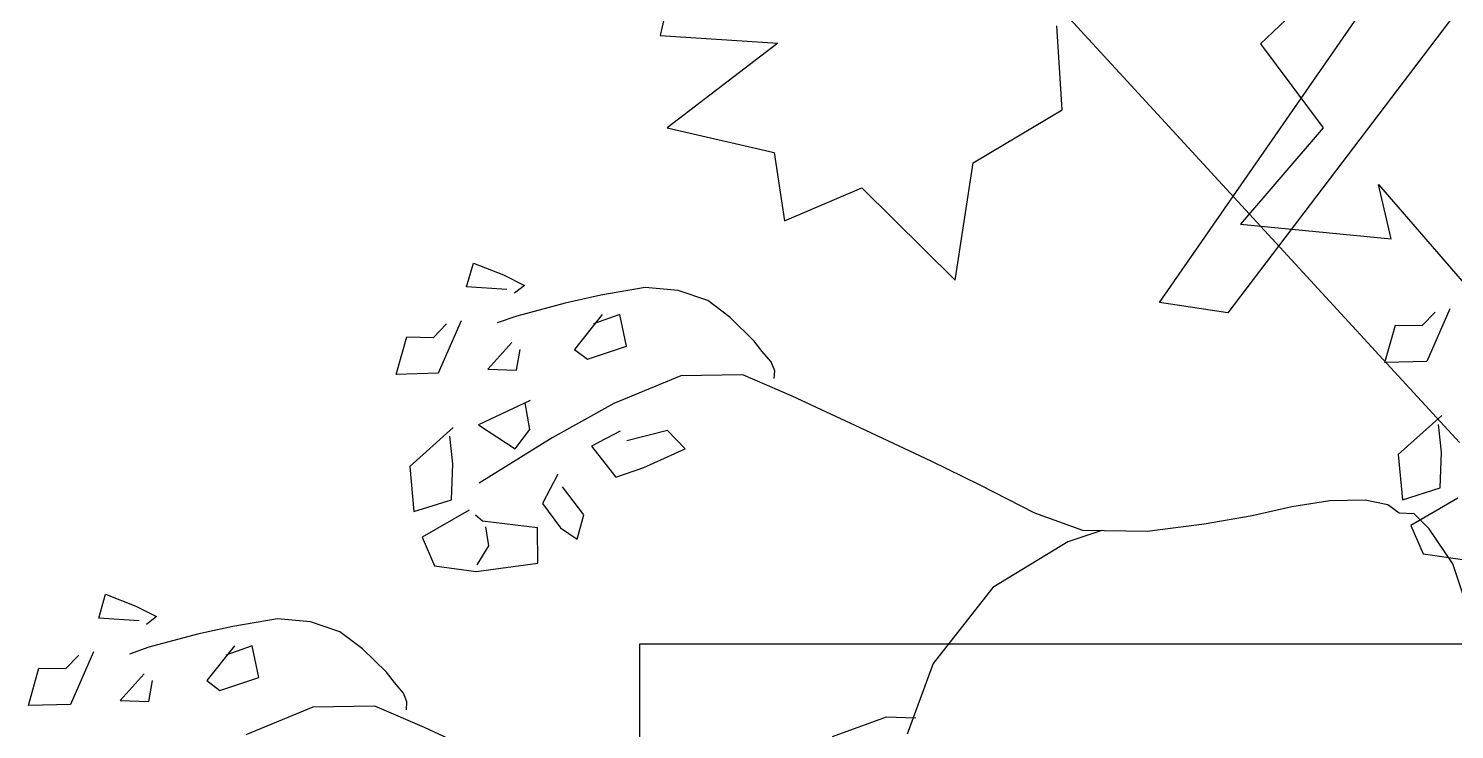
# Model space of a CAD drawing. Extents: x 83.79 to 84.7, y 88.08 to 89.17.
# Drawn here: x 83.7915 to 84.0193, y 88.5896 to 88.7015 of the extents above; entities that cross this region are included whole.
import ezdxf

# ---------------------------------------------------------------- set-up
doc = ezdxf.new("R2010")
doc.units = 0
doc.header["$LTSCALE"] = 0.02
doc.header["$MEASUREMENT"] = 0
doc.layers.get('0').update_dxf_attribs({"color": 3, "linetype": 'CONTINUOUS'})

msp = doc.modelspace()

# ---------------------------------------------------------------- linework, layer by layer
for p, q in [((83.93086297136088, 88.73238419060719), (84.020041788633, 88.635374697686)), ((83.89624939501792, 88.71704707551332), (83.89241697255912, 88.70034965340362)), ((83.97217041162676, 88.65770531767286), (84.01201141162838, 88.71513131767317)), ((84.02160741162825, 88.70682431767311), (83.9830764116281, 88.65608031767299)), ((83.99437069636716, 88.70473154485414), (83.98828792612895, 88.69898984140461)), ((83.89241697255912, 88.70034965340362), (83.91121376223, 88.69914082162306)), ((83.95659445571383, 88.6884880534332), (83.95574253126816, 88.70186094063767)), ((83.91121376223, 88.69914082162306), (83.89351145538731, 88.68561645918264)), ((83.98828792612895, 88.69898984140461), (83.99826450094716, 88.68561645918264)), ((83.94242013580825, 88.68002623096883), (83.95659445571383, 88.6884880534332)), ((83.89351145538731, 88.68561645918264), (83.91060538620096, 88.68168800340429)), ((83.99826450094716, 88.68561645918264), (83.98506387969738, 88.67020410148818)), ((83.91060538620096, 88.68168800340429), (83.91224735795313, 88.67073327477776)), ((83.93950101991632, 88.66128933836914), (83.94242013580825, 88.68002623096883)), ((83.91224735795313, 88.67073327477776), (83.9245965497752, 88.6760220375724)), ((83.9245965497752, 88.6760220375724), (83.93950101991632, 88.66128933836914)), ((84.00714609792104, 88.67655071584515), (84.02752397223722, 88.65297849612277)), ((84.00915339229815, 88.6678621755447), (84.00714609792104, 88.67655071584515)), ((83.98506387969738, 88.67020410148818), (84.00915339229815, 88.6678621755447)), ((83.86150540115469, 88.66020275760859), (83.86257536593021, 88.66402182602967)), ((83.86257536593021, 88.66402182602967), (83.86738900430592, 88.66211249233713)), ((83.86738900430592, 88.66211249233713), (83.8707312405999, 88.66045220216976)), ((83.86792358565745, 88.65978728403017), (83.86150540115469, 88.66020275760859)), ((83.8707312405999, 88.66045220216976), (83.86912669447466, 88.6592065835079)), ((83.9830764116281, 88.65608031767299), (83.97217041162676, 88.65770531767286)), ((84.01851069277055, 88.65668857254848), (84.01483399222653, 88.64830290409434)), ((83.86063635555311, 88.65480561145561), (83.85695965500909, 88.64641994300148)), ((83.88316617229557, 88.65580218659231), (83.87875357019166, 88.65023901142301)), ((83.88597342620179, 88.65580218659231), (83.88176214430624, 88.65430752440527)), ((83.88704339097549, 88.65073749950936), (83.88597342620179, 88.65580218659231)), ((84.01409849170287, 88.65403210828087), (84.01617104715788, 88.65619048549813)), ((83.85027438034868, 88.6462539139847), (83.85194549849567, 88.6522321616964)), ((83.85194549849567, 88.6522321616964), (83.85622415448543, 88.65214914718801)), ((83.85622415448543, 88.65214914718801), (83.85829670994045, 88.65430752440527)), ((84.00814871756612, 88.64813687507755), (84.0098198357131, 88.65411512278926)), ((84.0098198357131, 88.65411512278926), (84.01409849170287, 88.65403210828087)), ((83.86872565820286, 88.65131820003164), (83.86491501154288, 88.6470840590686)), ((83.8694611587247, 88.64691762901536), (83.87006271313422, 88.65023901142301)), ((83.87875357019166, 88.65023901142301), (83.88082612564668, 88.64866173576404)), ((83.88082612564668, 88.64866173576404), (83.88704339097549, 88.65073749950936)), ((84.01483399222653, 88.64830290409434), (84.00814871756612, 88.64813687507755)), ((83.85695965500909, 88.64641994300148), (83.85027438034868, 88.6462539139847)), ((83.86491501154288, 88.6470840590686), (83.8694611587247, 88.64691762901536)), ((83.87166725925945, 88.64210238649405), (83.8633774384738, 88.63819990252811)), ((83.87160028620147, 88.6374527719526), (83.87086478567781, 88.64168731395209)), ((84.01724061089536, 88.63966739004256), (84.01028784504288, 88.63344049984237)), ((83.85936627367792, 88.6377844289497), (83.85241350782545, 88.6315575387495)), ((83.85929930061994, 88.63197221025523), (83.85883129129016, 88.63637318230751)), ((83.8633774384738, 88.63819990252811), (83.8692606405888, 88.63438043307058)), ((83.8692606405888, 88.63438043307058), (83.87160028620147, 88.6374527719526)), ((83.88604039925795, 88.63720332739142), (83.88142768005437, 88.6347955056123)), ((83.89359471951994, 88.63728674293581), (83.88711036403348, 88.63562605173244)), ((83.89640277549861, 88.63438043307058), (83.89359471951994, 88.63728674293581)), ((84.01717363783737, 88.63385517134809), (84.0167056285076, 88.63825614340037)), ((83.88142768005437, 88.6347955056123), (83.88530489873611, 88.62981343200128)), ((83.889784473898, 88.63139150973295), (83.89640277549861, 88.63438043307058)), ((83.85909918352027, 88.62624340710515), (83.85929930061994, 88.63197221025523)), ((84.01028784504288, 88.63344049984237), (84.01095637250856, 88.62621663346924)), ((84.01697352073771, 88.62812636819801), (84.01717363783737, 88.63385517134809)), ((83.85241350782545, 88.6315575387495), (83.85308203529112, 88.62433367237638)), ((83.87607946032713, 88.6303123211241), (83.87360586860032, 88.62566230554664)), ((83.88530489873611, 88.62981343200128), (83.889784473898, 88.63139150973295)), ((83.88022457123716, 88.62383558532603), (83.8768149608508, 88.6283191708507)), ((84.01095637250856, 88.62621663346924), (84.01697352073771, 88.62812636819801)), ((83.85308203529112, 88.62433367237638), (83.85909918352027, 88.62624340710515)), ((83.87360586860032, 88.62566230554664), (83.87648049659893, 88.62175982158071)), ((84.01978117568015, 88.62646607803042), (84.01229342743991, 88.62214812048653)), ((83.86190683846272, 88.62458311693756), (83.85441909022248, 88.62026515939367)), ((83.86404596593948, 88.62283901018934), (83.86290942914403, 88.62375216978164)), ((83.87280379605491, 88.62175982158071), (83.86404596593948, 88.62283901018934)), ((83.87915460646346, 88.6199331013601), (83.88022457123716, 88.62383558532603)), ((83.85441909022248, 88.62026515939367), (83.85635810059958, 88.61569855936106)), ((83.86451397526926, 88.62192544956103), (83.86498198459904, 88.61885391275148)), ((83.8728707691129, 88.61611363190256), (83.87280379605491, 88.62175982158071)), ((83.87648049659893, 88.62175982158071), (83.87915460646346, 88.6199331013601)), ((84.01229342743991, 88.62214812048653), (84.01423243781701, 88.61758152045392)), ((83.86498198459904, 88.61885391275148), (83.86311034831797, 88.61586458837739)), ((83.85635810059958, 88.61569855936106), (83.86304337525999, 88.6147849987323)), ((83.86304337525999, 88.6147849987323), (83.8728707691129, 88.61611363190256)), ((84.01423243781701, 88.61758152045392), (84.02091771247743, 88.61666795982516)), ((83.80277140296258, 88.60733420893887), (83.8038413677381, 88.61115327735995)), ((83.8038413677381, 88.61115327735995), (83.80865500611381, 88.60924394366741)), ((83.80865500611381, 88.60924394366741), (83.81199724240778, 88.60758365350004)), ((83.80918958746534, 88.60691873536045), (83.80277140296258, 88.60733420893887)), ((83.81199724240778, 88.60758365350004), (83.81039269628255, 88.60633803483817)), ((83.82443217410346, 88.60293363792259), (83.82001957199955, 88.59737046275329)), ((83.82723942800968, 88.60293363792259), (83.82302814611413, 88.60143897573555)), ((83.82830939278338, 88.59786895083964), (83.82723942800968, 88.60293363792259)), ((83.79749015629332, 88.59928059851829), (83.79956271174834, 88.60143897573555)), ((83.801902357361, 88.6019370627859), (83.79822565681698, 88.59355139433175)), ((83.79154038215657, 88.59338536531497), (83.79321150030356, 88.59936361302668)), ((83.79321150030356, 88.59936361302668), (83.79749015629332, 88.59928059851829)), ((83.80999166001075, 88.59844965136192), (83.80618101335077, 88.59421551039888)), ((83.82209212745457, 88.59579318709432), (83.82830939278338, 88.59786895083964)), ((83.8107271605326, 88.59404908034564), (83.8113287149421, 88.59737046275329)), ((83.82001957199955, 88.59737046275329), (83.82209212745457, 88.59579318709432)), ((83.79822565681698, 88.59355139433175), (83.79154038215657, 88.59338536531497)), ((83.80618101335077, 88.59421551039888), (83.8107271605326, 88.59404908034564))]:
    msp.add_line(p, q)
at = {"color": 2}
for p, q in [((83.8900198821897, 88.6601197431002), (83.88291351944409, 88.65887412443833)), ((83.89528989984447, 88.65962125501339), (83.8900198821897, 88.6601197431002)), ((83.90000087293393, 88.65804438039088), (83.89528989984447, 88.65962125501339)), ((83.87724447069868, 88.65762890681292), (83.86949885613413, 88.65555274203113)), ((83.88291351944409, 88.65887412443833), (83.87724447069868, 88.65762890681292)), ((83.90359415793446, 88.65530409954197), (83.90000087293393, 88.65804438039088)), ((83.86949885613413, 88.65555274203113), (83.86638480947968, 88.65447355342205)), ((83.90742686158902, 88.65156764459282), (83.90359415793446, 88.65530409954197)), ((83.90870456315261, 88.64990695338945), (83.90742686158902, 88.65156764459282)), ((83.91014187715282, 88.64824626218562), (83.90870456315261, 88.64990695338945)), ((83.91070052068008, 88.64683501554343), (83.91014187715282, 88.64824626218562)), ((83.89568933197134, 88.64600446942352), (83.88498968422519, 88.64160389840724)), ((83.90559011546193, 88.64617089947676), (83.89568933197134, 88.64600446942352)), ((83.91349534246129, 88.64276650256072), (83.90559011546193, 88.64617089947676)), ((83.91062071446086, 88.64558939688156), (83.91070052068008, 88.64683501554343)), ((83.88498968422519, 88.64160389840724), (83.87516830591758, 88.63612413878234)), ((83.92435460264224, 88.63770181547777), (83.91349534246129, 88.64276650256072)), ((83.9356931011711, 88.63238728279718), (83.92435460264224, 88.63770181547777)), ((83.87516830591758, 88.63612413878234), (83.86351018148108, 88.62890027240921)), ((83.943518120915, 88.62856821437587), (83.9356931011711, 88.63238728279718)), ((83.95222181113368, 88.62408462885121), (83.943518120915, 88.62856821437587)), ((83.99326386324302, 88.62508080295167), (83.98695596371672, 88.62366955630925)), ((83.99933234411529, 88.6260777791246), (83.99326386324302, 88.62508080295167)), ((84.00500179389692, 88.62616039259676), (83.99933234411529, 88.6260777791246)), ((84.00859507889746, 88.62541286098524), (84.00500179389692, 88.62616039259676)), ((84.01043102295208, 88.62408462885121), (84.00859507889746, 88.62541286098524)), ((83.95988761947902, 88.62134474903876), (83.95222181113368, 88.62408462885121)), ((83.98695596371672, 88.62366955630925), (83.97929015536957, 88.62234092313899)), ((84.01282681364265, 88.62400161434282), (84.01043102295208, 88.62408462885121)), ((84.01522220329699, 88.62159379256393), (84.01282681364265, 88.62400161434282)), ((83.96292145887983, 88.62134474903876), (83.95749182878845, 88.6195180288186)), ((83.97018783509648, 88.62117831898597), (83.95988761947902, 88.62134474903876)), ((83.97929015536957, 88.62234092313899), (83.97018783509648, 88.62117831898597)), ((84.01897510073414, 88.61603021635817), (84.01522220329699, 88.62159379256393)), ((83.95749182878845, 88.6195180288186), (83.94551447948052, 88.61221114793663)), ((84.020732040642, 88.61071648575005), (84.01897510073414, 88.61603021635817)), ((83.94551447948052, 88.61221114793663), (83.93601232604252, 88.60008862349734)), ((83.8312858839976, 88.60725119443048), (83.82417952125198, 88.6060055757686)), ((83.83655590165236, 88.60675270634367), (83.8312858839976, 88.60725119443048)), ((83.84126687474182, 88.60517583172116), (83.83655590165236, 88.60675270634367)), ((83.81851047250657, 88.6047603581432), (83.81076485794202, 88.60268419336141)), ((83.82417952125198, 88.6060055757686), (83.81851047250657, 88.6047603581432)), ((83.84486015974235, 88.60243555087224), (83.84126687474182, 88.60517583172116)), ((83.81076485794202, 88.60268419336141), (83.80765081128757, 88.60160500475233)), ((83.8486928633969, 88.5986990959231), (83.84486015974235, 88.60243555087224)), ((83.93601232604252, 88.60008862349734), (83.93186039751654, 88.58879664517774)), ((83.8499705649605, 88.59703840471973), (83.8486928633969, 88.5986990959231)), ((83.85140787896071, 88.5953777135159), (83.8499705649605, 88.59703840471973)), ((83.85196652248797, 88.59396646687371), (83.85140787896071, 88.5953777135159)), ((83.83695533377923, 88.5931359207538), (83.82625568603308, 88.58873534973752)), ((83.84685611726982, 88.59330235080704), (83.83695533377923, 88.5931359207538)), ((83.85476134426918, 88.589897953891), (83.84685611726982, 88.59330235080704)), ((83.85188671626875, 88.59272084821184), (83.85196652248797, 88.59396646687371)), ((83.92850693220626, 88.59153652499019), (83.9198830482068, 88.58838157263578)), ((83.93321790529754, 88.59137049597341), (83.92850693220626, 88.59153652499019)), ((83.86562060445013, 88.58483326680805), (83.85476134426918, 88.589897953891))]:
    msp.add_line(p, q, dxfattribs=at)
at = {"color": 1, "linetype": 'Continuous'}
msp.add_lwpolyline([(83.88911742176006, 88.55238694598818), (84.51137483828589, 88.55238694598818), (84.51137483828589, 88.60320267867216), (83.88911742176006, 88.60320267867216)], close=True, dxfattribs=at)

doc.saveas('drawing.dxf')
